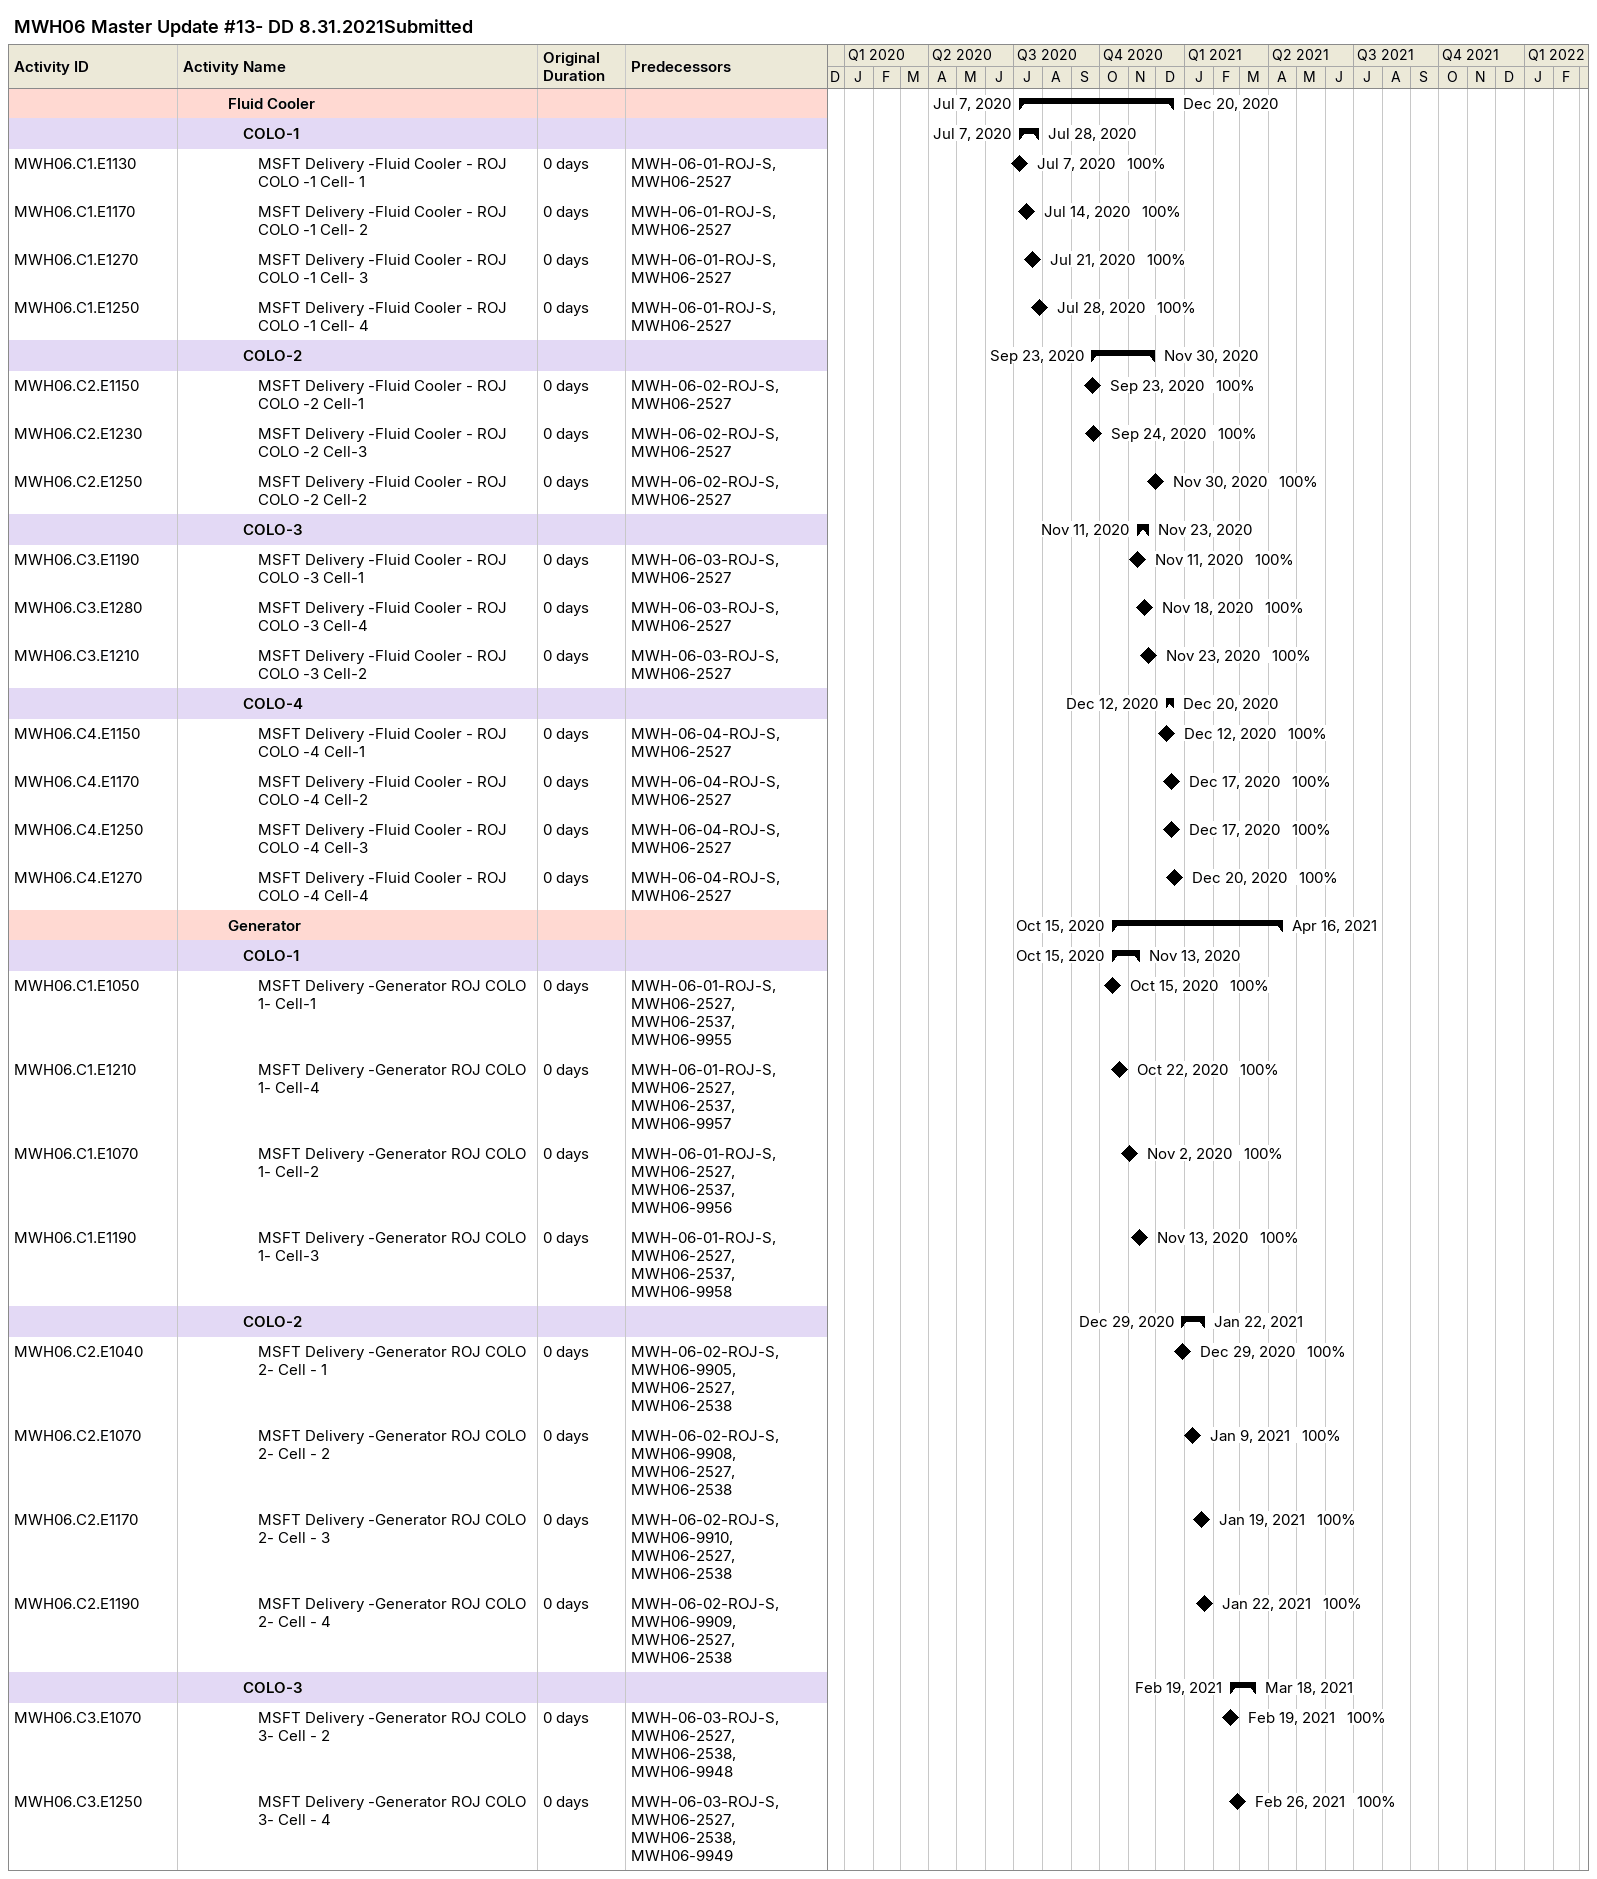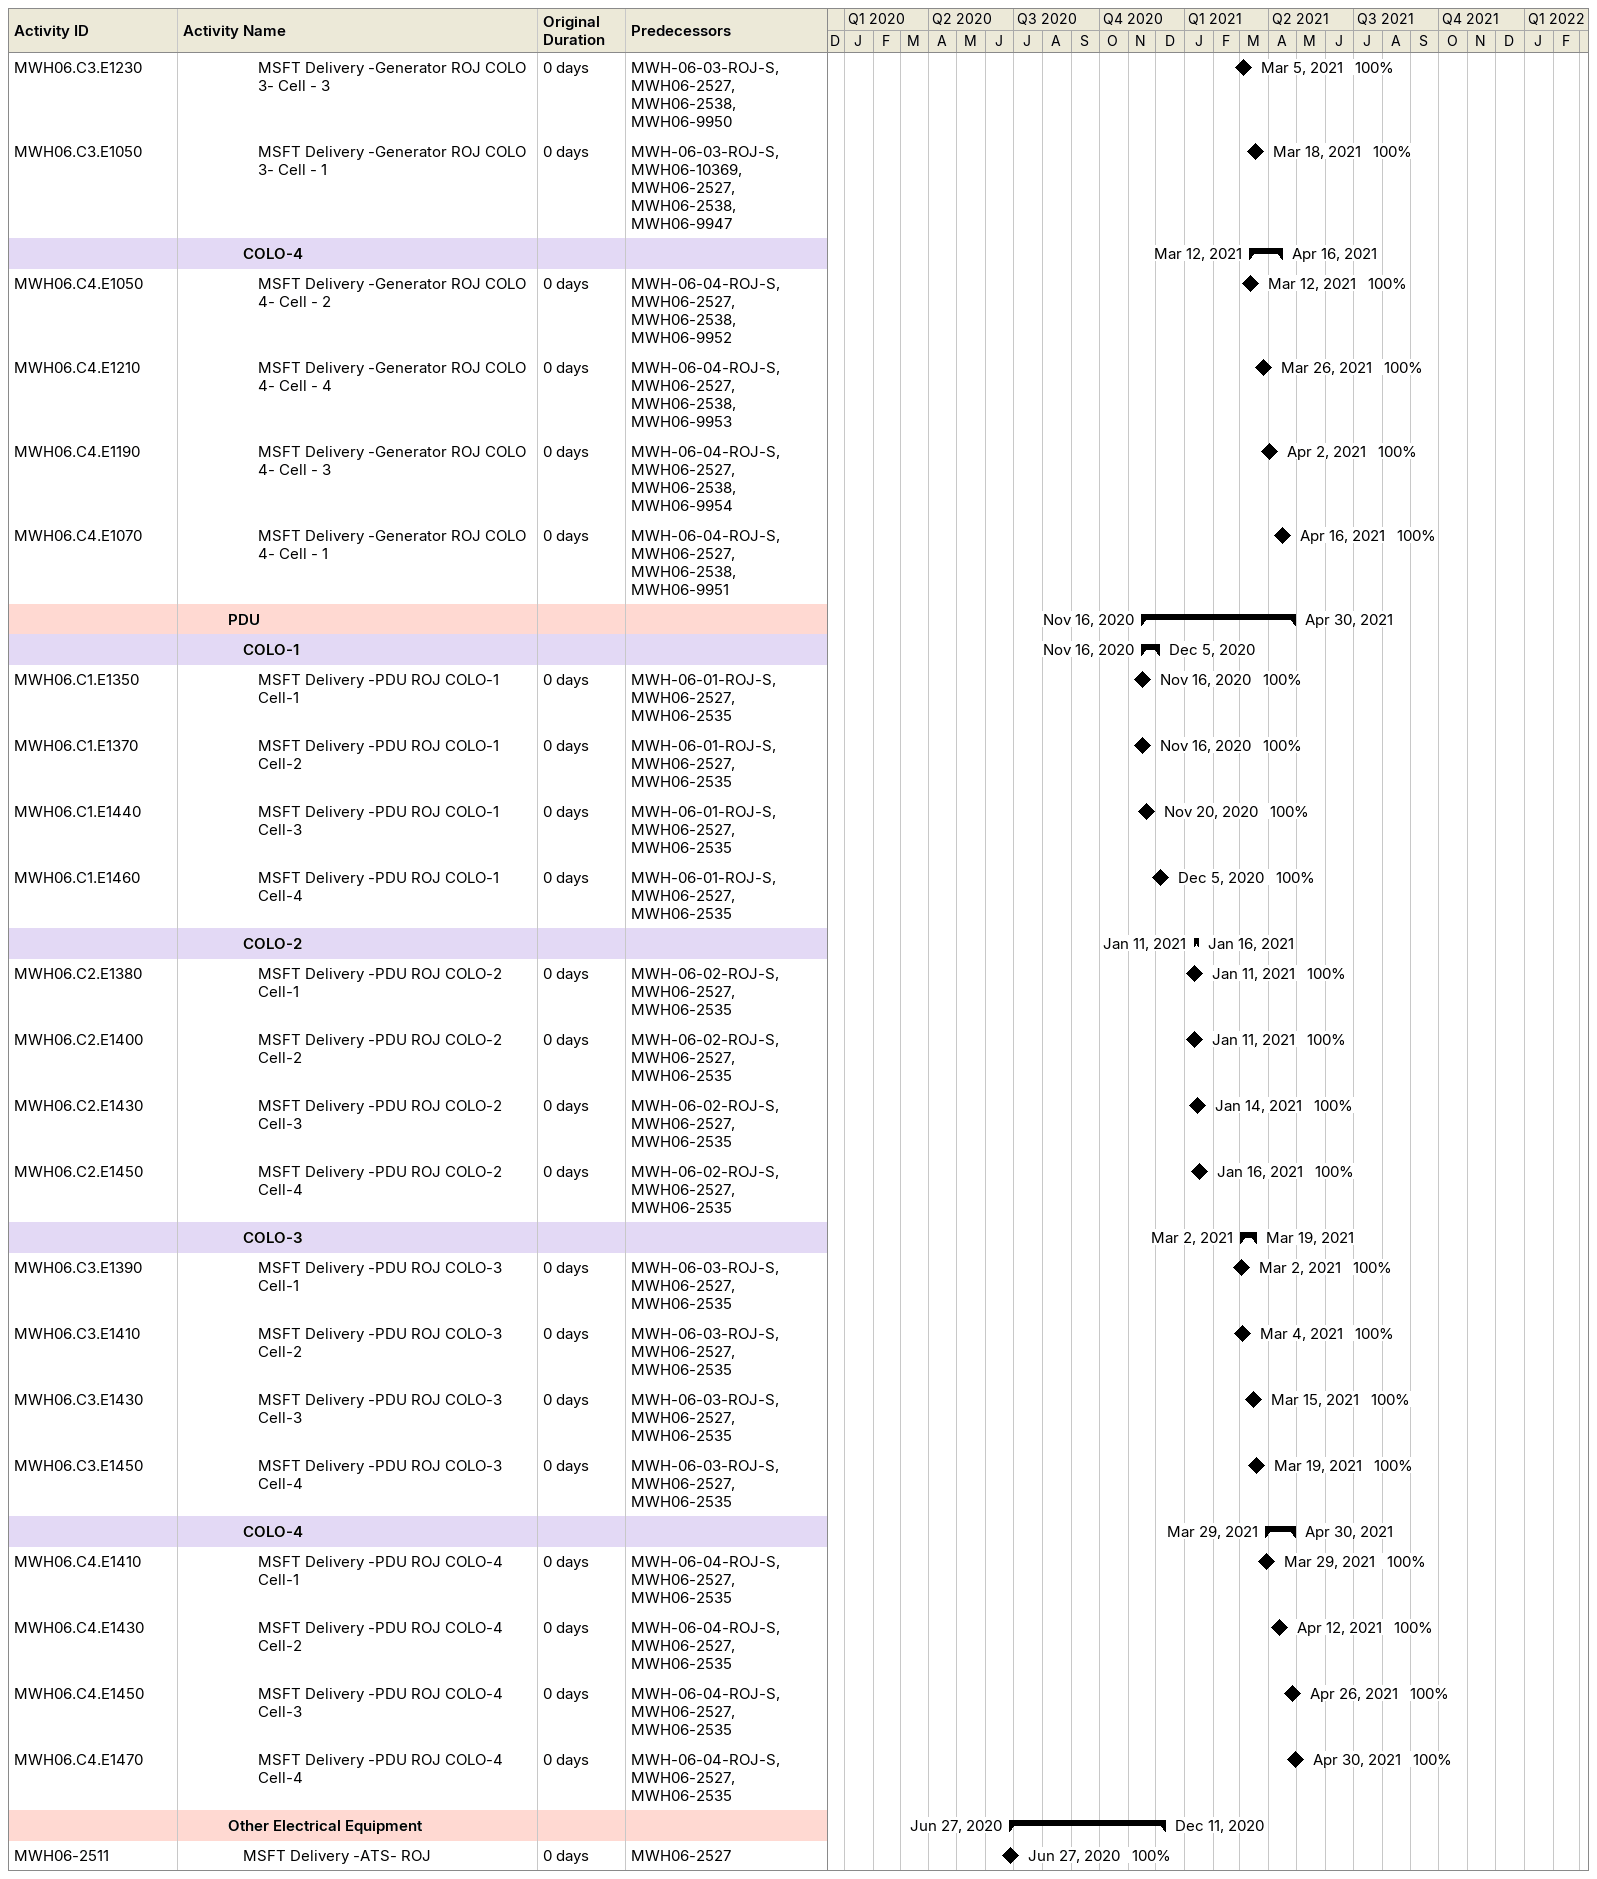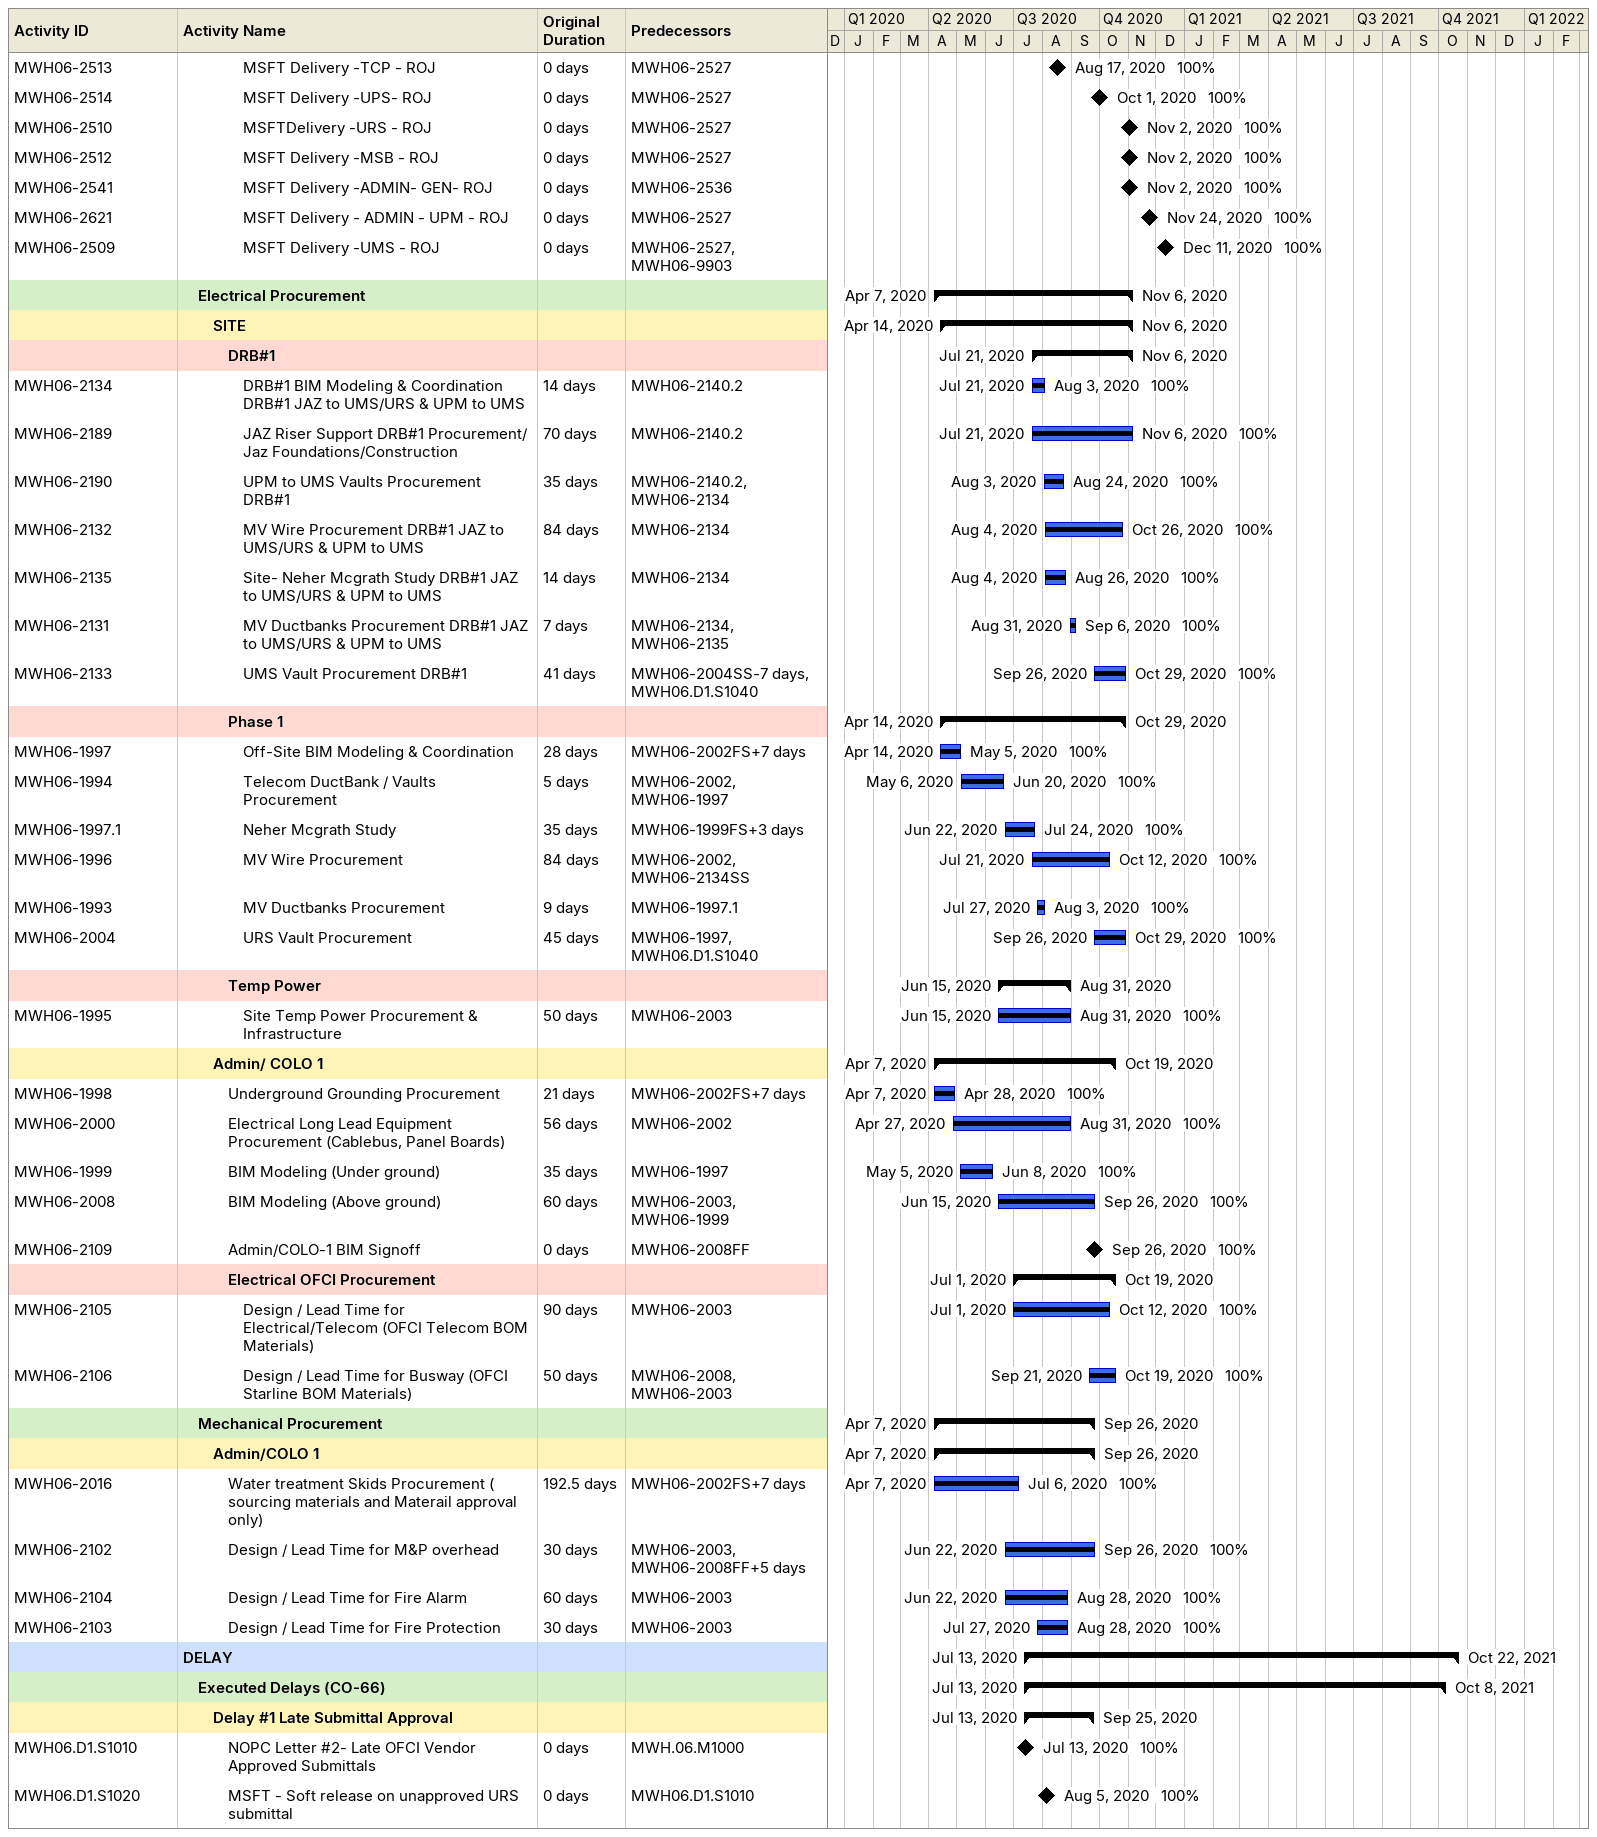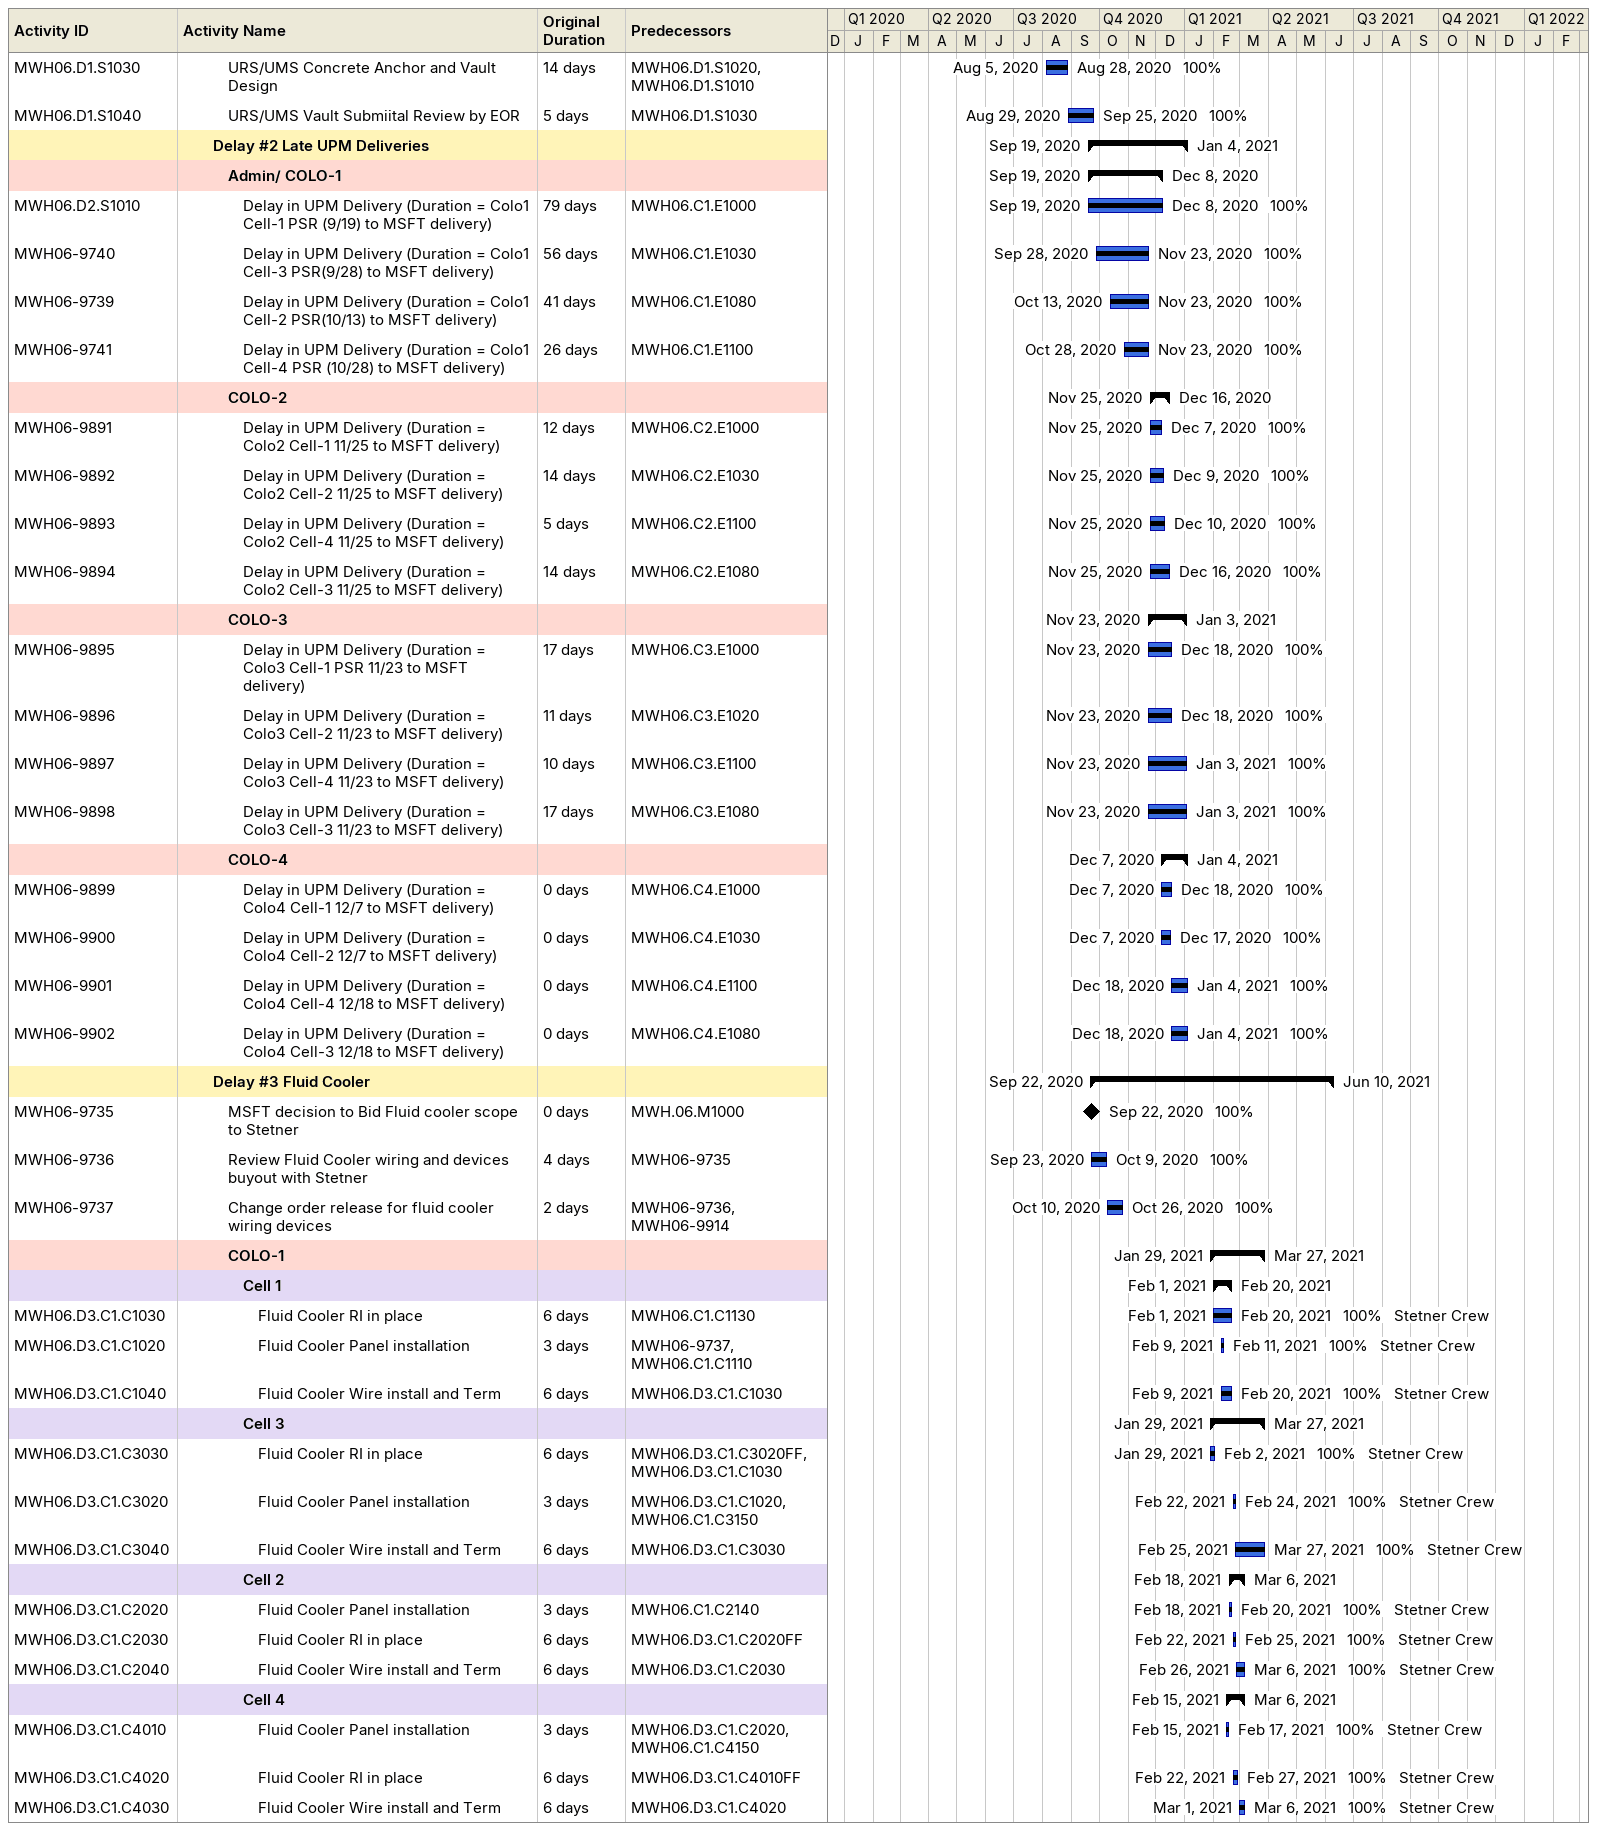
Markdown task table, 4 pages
MWH06 Master Update #13- DD 8.31.2021Submitted

| ID | Level | Task | Original duration | Start | Finish | Predecessors | Resources | % complete |
|---|---|---|---|---|---|---|---|---|
|  | 4 | **Fluid Cooler** |  | 2020-07-07 | 2020-12-20 |  |  |  |
|  | 5 | **COLO-1** |  | 2020-07-07 | 2020-07-28 |  |  |  |
| MWH06.C1.E1130 | 6 | MSFT Delivery -Fluid Cooler - ROJ COLO -1 Cell- 1 | 0d | 2020-07-07 | 2020-07-07 | MWH-06-01-ROJ-S, MWH06-2527 |  | 100 |
| MWH06.C1.E1170 | 6 | MSFT Delivery -Fluid Cooler - ROJ COLO -1 Cell- 2 | 0d | 2020-07-14 | 2020-07-14 | MWH-06-01-ROJ-S, MWH06-2527 |  | 100 |
| MWH06.C1.E1270 | 6 | MSFT Delivery -Fluid Cooler - ROJ COLO -1 Cell- 3 | 0d | 2020-07-21 | 2020-07-21 | MWH-06-01-ROJ-S, MWH06-2527 |  | 100 |
| MWH06.C1.E1250 | 6 | MSFT Delivery -Fluid Cooler - ROJ COLO -1 Cell- 4 | 0d | 2020-07-28 | 2020-07-28 | MWH-06-01-ROJ-S, MWH06-2527 |  | 100 |
|  | 5 | **COLO-2** |  | 2020-09-23 | 2020-11-30 |  |  |  |
| MWH06.C2.E1150 | 6 | MSFT Delivery -Fluid Cooler - ROJ COLO -2 Cell-1 | 0d | 2020-09-23 | 2020-09-23 | MWH-06-02-ROJ-S, MWH06-2527 |  | 100 |
| MWH06.C2.E1230 | 6 | MSFT Delivery -Fluid Cooler - ROJ COLO -2 Cell-3 | 0d | 2020-09-24 | 2020-09-24 | MWH-06-02-ROJ-S, MWH06-2527 |  | 100 |
| MWH06.C2.E1250 | 6 | MSFT Delivery -Fluid Cooler - ROJ COLO -2 Cell-2 | 0d | 2020-11-30 | 2020-11-30 | MWH-06-02-ROJ-S, MWH06-2527 |  | 100 |
|  | 5 | **COLO-3** |  | 2020-11-11 | 2020-11-23 |  |  |  |
| MWH06.C3.E1190 | 6 | MSFT Delivery -Fluid Cooler - ROJ COLO -3 Cell-1 | 0d | 2020-11-11 | 2020-11-11 | MWH-06-03-ROJ-S, MWH06-2527 |  | 100 |
| MWH06.C3.E1280 | 6 | MSFT Delivery -Fluid Cooler - ROJ COLO -3 Cell-4 | 0d | 2020-11-18 | 2020-11-18 | MWH-06-03-ROJ-S, MWH06-2527 |  | 100 |
| MWH06.C3.E1210 | 6 | MSFT Delivery -Fluid Cooler - ROJ COLO -3 Cell-2 | 0d | 2020-11-23 | 2020-11-23 | MWH-06-03-ROJ-S, MWH06-2527 |  | 100 |
|  | 5 | **COLO-4** |  | 2020-12-12 | 2020-12-20 |  |  |  |
| MWH06.C4.E1150 | 6 | MSFT Delivery -Fluid Cooler - ROJ COLO -4 Cell-1 | 0d | 2020-12-12 | 2020-12-12 | MWH-06-04-ROJ-S, MWH06-2527 |  | 100 |
| MWH06.C4.E1170 | 6 | MSFT Delivery -Fluid Cooler - ROJ COLO -4 Cell-2 | 0d | 2020-12-17 | 2020-12-17 | MWH-06-04-ROJ-S, MWH06-2527 |  | 100 |
| MWH06.C4.E1250 | 6 | MSFT Delivery -Fluid Cooler - ROJ COLO -4 Cell-3 | 0d | 2020-12-17 | 2020-12-17 | MWH-06-04-ROJ-S, MWH06-2527 |  | 100 |
| MWH06.C4.E1270 | 6 | MSFT Delivery -Fluid Cooler - ROJ COLO -4 Cell-4 | 0d | 2020-12-20 | 2020-12-20 | MWH-06-04-ROJ-S, MWH06-2527 |  | 100 |
|  | 4 | **Generator** |  | 2020-10-15 | 2021-04-16 |  |  |  |
|  | 5 | **COLO-1** |  | 2020-10-15 | 2020-11-13 |  |  |  |
| MWH06.C1.E1050 | 6 | MSFT Delivery -Generator ROJ COLO 1- Cell-1 | 0d | 2020-10-15 | 2020-10-15 | MWH-06-01-ROJ-S, MWH06-2527, MWH06-2537, MWH06-9955 |  | 100 |
| MWH06.C1.E1210 | 6 | MSFT Delivery -Generator ROJ COLO 1- Cell-4 | 0d | 2020-10-22 | 2020-10-22 | MWH-06-01-ROJ-S, MWH06-2527, MWH06-2537, MWH06-9957 |  | 100 |
| MWH06.C1.E1070 | 6 | MSFT Delivery -Generator ROJ COLO 1- Cell-2 | 0d | 2020-11-02 | 2020-11-02 | MWH-06-01-ROJ-S, MWH06-2527, MWH06-2537, MWH06-9956 |  | 100 |
| MWH06.C1.E1190 | 6 | MSFT Delivery -Generator ROJ COLO 1- Cell-3 | 0d | 2020-11-13 | 2020-11-13 | MWH-06-01-ROJ-S, MWH06-2527, MWH06-2537, MWH06-9958 |  | 100 |
|  | 5 | **COLO-2** |  | 2020-12-29 | 2021-01-22 |  |  |  |
| MWH06.C2.E1040 | 6 | MSFT Delivery -Generator ROJ COLO 2- Cell - 1 | 0d | 2020-12-29 | 2020-12-29 | MWH-06-02-ROJ-S, MWH06-9905, MWH06-2527, MWH06-2538 |  | 100 |
| MWH06.C2.E1070 | 6 | MSFT Delivery -Generator ROJ COLO 2- Cell - 2 | 0d | 2021-01-09 | 2021-01-09 | MWH-06-02-ROJ-S, MWH06-9908, MWH06-2527, MWH06-2538 |  | 100 |
| MWH06.C2.E1170 | 6 | MSFT Delivery -Generator ROJ COLO 2- Cell - 3 | 0d | 2021-01-19 | 2021-01-19 | MWH-06-02-ROJ-S, MWH06-9910, MWH06-2527, MWH06-2538 |  | 100 |
| MWH06.C2.E1190 | 6 | MSFT Delivery -Generator ROJ COLO 2- Cell - 4 | 0d | 2021-01-22 | 2021-01-22 | MWH-06-02-ROJ-S, MWH06-9909, MWH06-2527, MWH06-2538 |  | 100 |
|  | 5 | **COLO-3** |  | 2021-02-19 | 2021-03-18 |  |  |  |
| MWH06.C3.E1070 | 6 | MSFT Delivery -Generator ROJ COLO 3- Cell - 2 | 0d | 2021-02-19 | 2021-02-19 | MWH-06-03-ROJ-S, MWH06-2527, MWH06-2538, MWH06-9948 |  | 100 |
| MWH06.C3.E1250 | 6 | MSFT Delivery -Generator ROJ COLO 3- Cell - 4 | 0d | 2021-02-26 | 2021-02-26 | MWH-06-03-ROJ-S, MWH06-2527, MWH06-2538, MWH06-9949 |  | 100 |
| MWH06.C3.E1230 | 6 | MSFT Delivery -Generator ROJ COLO 3- Cell - 3 | 0d | 2021-03-05 | 2021-03-05 | MWH-06-03-ROJ-S, MWH06-2527, MWH06-2538, MWH06-9950 |  | 100 |
| MWH06.C3.E1050 | 6 | MSFT Delivery -Generator ROJ COLO 3- Cell - 1 | 0d | 2021-03-18 | 2021-03-18 | MWH-06-03-ROJ-S, MWH06-10369, MWH06-2527, MWH06-2538, MWH06-9947 |  | 100 |
|  | 5 | **COLO-4** |  | 2021-03-12 | 2021-04-16 |  |  |  |
| MWH06.C4.E1050 | 6 | MSFT Delivery -Generator ROJ COLO 4- Cell - 2 | 0d | 2021-03-12 | 2021-03-12 | MWH-06-04-ROJ-S, MWH06-2527, MWH06-2538, MWH06-9952 |  | 100 |
| MWH06.C4.E1210 | 6 | MSFT Delivery -Generator ROJ COLO 4- Cell - 4 | 0d | 2021-03-26 | 2021-03-26 | MWH-06-04-ROJ-S, MWH06-2527, MWH06-2538, MWH06-9953 |  | 100 |
| MWH06.C4.E1190 | 6 | MSFT Delivery -Generator ROJ COLO 4- Cell - 3 | 0d | 2021-04-02 | 2021-04-02 | MWH-06-04-ROJ-S, MWH06-2527, MWH06-2538, MWH06-9954 |  | 100 |
| MWH06.C4.E1070 | 6 | MSFT Delivery -Generator ROJ COLO 4- Cell - 1 | 0d | 2021-04-16 | 2021-04-16 | MWH-06-04-ROJ-S, MWH06-2527, MWH06-2538, MWH06-9951 |  | 100 |
|  | 4 | **PDU** |  | 2020-11-16 | 2021-04-30 |  |  |  |
|  | 5 | **COLO-1** |  | 2020-11-16 | 2020-12-05 |  |  |  |
| MWH06.C1.E1350 | 6 | MSFT Delivery -PDU ROJ COLO-1 Cell-1 | 0d | 2020-11-16 | 2020-11-16 | MWH-06-01-ROJ-S, MWH06-2527, MWH06-2535 |  | 100 |
| MWH06.C1.E1370 | 6 | MSFT Delivery -PDU ROJ COLO-1 Cell-2 | 0d | 2020-11-16 | 2020-11-16 | MWH-06-01-ROJ-S, MWH06-2527, MWH06-2535 |  | 100 |
| MWH06.C1.E1440 | 6 | MSFT Delivery -PDU ROJ COLO-1 Cell-3 | 0d | 2020-11-20 | 2020-11-20 | MWH-06-01-ROJ-S, MWH06-2527, MWH06-2535 |  | 100 |
| MWH06.C1.E1460 | 6 | MSFT Delivery -PDU ROJ COLO-1 Cell-4 | 0d | 2020-12-05 | 2020-12-05 | MWH-06-01-ROJ-S, MWH06-2527, MWH06-2535 |  | 100 |
|  | 5 | **COLO-2** |  | 2021-01-11 | 2021-01-16 |  |  |  |
| MWH06.C2.E1380 | 6 | MSFT Delivery -PDU ROJ COLO-2 Cell-1 | 0d | 2021-01-11 | 2021-01-11 | MWH-06-02-ROJ-S, MWH06-2527, MWH06-2535 |  | 100 |
| MWH06.C2.E1400 | 6 | MSFT Delivery -PDU ROJ COLO-2 Cell-2 | 0d | 2021-01-11 | 2021-01-11 | MWH-06-02-ROJ-S, MWH06-2527, MWH06-2535 |  | 100 |
| MWH06.C2.E1430 | 6 | MSFT Delivery -PDU ROJ COLO-2 Cell-3 | 0d | 2021-01-14 | 2021-01-14 | MWH-06-02-ROJ-S, MWH06-2527, MWH06-2535 |  | 100 |
| MWH06.C2.E1450 | 6 | MSFT Delivery -PDU ROJ COLO-2 Cell-4 | 0d | 2021-01-16 | 2021-01-16 | MWH-06-02-ROJ-S, MWH06-2527, MWH06-2535 |  | 100 |
|  | 5 | **COLO-3** |  | 2021-03-02 | 2021-03-19 |  |  |  |
| MWH06.C3.E1390 | 6 | MSFT Delivery -PDU ROJ COLO-3 Cell-1 | 0d | 2021-03-02 | 2021-03-02 | MWH-06-03-ROJ-S, MWH06-2527, MWH06-2535 |  | 100 |
| MWH06.C3.E1410 | 6 | MSFT Delivery -PDU ROJ COLO-3 Cell-2 | 0d | 2021-03-04 | 2021-03-04 | MWH-06-03-ROJ-S, MWH06-2527, MWH06-2535 |  | 100 |
| MWH06.C3.E1430 | 6 | MSFT Delivery -PDU ROJ COLO-3 Cell-3 | 0d | 2021-03-15 | 2021-03-15 | MWH-06-03-ROJ-S, MWH06-2527, MWH06-2535 |  | 100 |
| MWH06.C3.E1450 | 6 | MSFT Delivery -PDU ROJ COLO-3 Cell-4 | 0d | 2021-03-19 | 2021-03-19 | MWH-06-03-ROJ-S, MWH06-2527, MWH06-2535 |  | 100 |
|  | 5 | **COLO-4** |  | 2021-03-29 | 2021-04-30 |  |  |  |
| MWH06.C4.E1410 | 6 | MSFT Delivery -PDU ROJ COLO-4 Cell-1 | 0d | 2021-03-29 | 2021-03-29 | MWH-06-04-ROJ-S, MWH06-2527, MWH06-2535 |  | 100 |
| MWH06.C4.E1430 | 6 | MSFT Delivery -PDU ROJ COLO-4 Cell-2 | 0d | 2021-04-12 | 2021-04-12 | MWH-06-04-ROJ-S, MWH06-2527, MWH06-2535 |  | 100 |
| MWH06.C4.E1450 | 6 | MSFT Delivery -PDU ROJ COLO-4 Cell-3 | 0d | 2021-04-26 | 2021-04-26 | MWH-06-04-ROJ-S, MWH06-2527, MWH06-2535 |  | 100 |
| MWH06.C4.E1470 | 6 | MSFT Delivery -PDU ROJ COLO-4 Cell-4 | 0d | 2021-04-30 | 2021-04-30 | MWH-06-04-ROJ-S, MWH06-2527, MWH06-2535 |  | 100 |
|  | 4 | **Other Electrical Equipment** |  | 2020-06-27 | 2020-12-11 |  |  |  |
| MWH06-2511 | 5 | MSFT Delivery -ATS- ROJ | 0d | 2020-06-27 | 2020-06-27 | MWH06-2527 |  | 100 |
| MWH06-2513 | 5 | MSFT Delivery -TCP - ROJ | 0d | 2020-08-17 | 2020-08-17 | MWH06-2527 |  | 100 |
| MWH06-2514 | 5 | MSFT Delivery -UPS- ROJ | 0d | 2020-10-01 | 2020-10-01 | MWH06-2527 |  | 100 |
| MWH06-2510 | 5 | MSFTDelivery -URS - ROJ | 0d | 2020-11-02 | 2020-11-02 | MWH06-2527 |  | 100 |
| MWH06-2512 | 5 | MSFT Delivery -MSB - ROJ | 0d | 2020-11-02 | 2020-11-02 | MWH06-2527 |  | 100 |
| MWH06-2541 | 5 | MSFT Delivery -ADMIN- GEN- ROJ | 0d | 2020-11-02 | 2020-11-02 | MWH06-2536 |  | 100 |
| MWH06-2621 | 5 | MSFT Delivery - ADMIN - UPM - ROJ | 0d | 2020-11-24 | 2020-11-24 | MWH06-2527 |  | 100 |
| MWH06-2509 | 5 | MSFT Delivery -UMS - ROJ | 0d | 2020-12-11 | 2020-12-11 | MWH06-2527, MWH06-9903 |  | 100 |
|  | 2 | **Electrical Procurement** |  | 2020-04-07 | 2020-11-06 |  |  |  |
|  | 3 | **SITE** |  | 2020-04-14 | 2020-11-06 |  |  |  |
|  | 4 | **DRB#1** |  | 2020-07-21 | 2020-11-06 |  |  |  |
| MWH06-2134 | 5 | DRB#1 BIM Modeling & Coordination DRB#1 JAZ to UMS/URS & UPM to UMS | 14d | 2020-07-21 | 2020-08-03 | MWH06-2140.2 |  | 100 |
| MWH06-2189 | 5 | JAZ Riser Support DRB#1 Procurement/ Jaz Foundations/Construction | 70d | 2020-07-21 | 2020-11-06 | MWH06-2140.2 |  | 100 |
| MWH06-2190 | 5 | UPM to UMS Vaults Procurement DRB#1 | 35d | 2020-08-03 | 2020-08-24 | MWH06-2140.2, MWH06-2134 |  | 100 |
| MWH06-2132 | 5 | MV Wire Procurement DRB#1 JAZ to UMS/URS & UPM to UMS | 84d | 2020-08-04 | 2020-10-26 | MWH06-2134 |  | 100 |
| MWH06-2135 | 5 | Site- Neher Mcgrath Study DRB#1 JAZ to UMS/URS & UPM to UMS | 14d | 2020-08-04 | 2020-08-26 | MWH06-2134 |  | 100 |
| MWH06-2131 | 5 | MV Ductbanks Procurement DRB#1 JAZ to UMS/URS & UPM to UMS | 7d | 2020-08-31 | 2020-09-06 | MWH06-2134, MWH06-2135 |  | 100 |
| MWH06-2133 | 5 | UMS Vault Procurement DRB#1 | 41d | 2020-09-26 | 2020-10-29 | MWH06-2004SS-7d, MWH06.D1.S1040 |  | 100 |
|  | 4 | **Phase 1** |  | 2020-04-14 | 2020-10-29 |  |  |  |
| MWH06-1997 | 5 | Off-Site BIM Modeling & Coordination | 28d | 2020-04-14 | 2020-05-05 | MWH06-2002FS+7d |  | 100 |
| MWH06-1994 | 5 | Telecom DuctBank / Vaults Procurement | 5d | 2020-05-06 | 2020-06-20 | MWH06-2002, MWH06-1997 |  | 100 |
| MWH06-1997.1 | 5 | Neher Mcgrath Study | 35d | 2020-06-22 | 2020-07-24 | MWH06-1999FS+3d |  | 100 |
| MWH06-1996 | 5 | MV Wire Procurement | 84d | 2020-07-21 | 2020-10-12 | MWH06-2002, MWH06-2134SS |  | 100 |
| MWH06-1993 | 5 | MV Ductbanks Procurement | 9d | 2020-07-27 | 2020-08-03 | MWH06-1997.1 |  | 100 |
| MWH06-2004 | 5 | URS Vault Procurement | 45d | 2020-09-26 | 2020-10-29 | MWH06-1997, MWH06.D1.S1040 |  | 100 |
|  | 4 | **Temp Power** |  | 2020-06-15 | 2020-08-31 |  |  |  |
| MWH06-1995 | 5 | Site Temp Power Procurement & Infrastructure | 50d | 2020-06-15 | 2020-08-31 | MWH06-2003 |  | 100 |
|  | 3 | **Admin/ COLO 1** |  | 2020-04-07 | 2020-10-19 |  |  |  |
| MWH06-1998 | 4 | Underground Grounding Procurement | 21d | 2020-04-07 | 2020-04-28 | MWH06-2002FS+7d |  | 100 |
| MWH06-2000 | 4 | Electrical Long Lead Equipment Procurement (Cablebus, Panel Boards) | 56d | 2020-04-27 | 2020-08-31 | MWH06-2002 |  | 100 |
| MWH06-1999 | 4 | BIM Modeling (Under ground) | 35d | 2020-05-05 | 2020-06-08 | MWH06-1997 |  | 100 |
| MWH06-2008 | 4 | BIM Modeling (Above ground) | 60d | 2020-06-15 | 2020-09-26 | MWH06-2003, MWH06-1999 |  | 100 |
| MWH06-2109 | 4 | Admin/COLO-1 BIM Signoff | 0d | 2020-09-26 | 2020-09-26 | MWH06-2008FF |  | 100 |
|  | 4 | **Electrical OFCI Procurement** |  | 2020-07-01 | 2020-10-19 |  |  |  |
| MWH06-2105 | 5 | Design / Lead Time for Electrical/Telecom (OFCI Telecom BOM Materials) | 90d | 2020-07-01 | 2020-10-12 | MWH06-2003 |  | 100 |
| MWH06-2106 | 5 | Design / Lead Time for Busway (OFCI Starline BOM Materials) | 50d | 2020-09-21 | 2020-10-19 | MWH06-2008, MWH06-2003 |  | 100 |
|  | 2 | **Mechanical Procurement** |  | 2020-04-07 | 2020-09-26 |  |  |  |
|  | 3 | **Admin/COLO 1** |  | 2020-04-07 | 2020-09-26 |  |  |  |
| MWH06-2016 | 4 | Water treatment Skids Procurement ( sourcing materials and Materail approval only) | 192.5d | 2020-04-07 | 2020-07-06 | MWH06-2002FS+7d |  | 100 |
| MWH06-2102 | 4 | Design / Lead Time for M&P overhead | 30d | 2020-06-22 | 2020-09-26 | MWH06-2003, MWH06-2008FF+5d |  | 100 |
| MWH06-2104 | 4 | Design / Lead Time for Fire Alarm | 60d | 2020-06-22 | 2020-08-28 | MWH06-2003 |  | 100 |
| MWH06-2103 | 4 | Design / Lead Time for Fire Protection | 30d | 2020-07-27 | 2020-08-28 | MWH06-2003 |  | 100 |
|  | 1 | **DELAY** |  | 2020-07-13 | 2021-10-22 |  |  |  |
|  | 2 | **Executed Delays (CO-66)** |  | 2020-07-13 | 2021-10-08 |  |  |  |
|  | 3 | **Delay #1 Late Submittal Approval** |  | 2020-07-13 | 2020-09-25 |  |  |  |
| MWH06.D1.S1010 | 4 | NOPC Letter #2- Late OFCI Vendor Approved Submittals | 0d | 2020-07-13 | 2020-07-13 | MWH.06.M1000 |  | 100 |
| MWH06.D1.S1020 | 4 | MSFT - Soft release on unapproved URS submittal | 0d | 2020-08-05 | 2020-08-05 | MWH06.D1.S1010 |  | 100 |
| MWH06.D1.S1030 | 4 | URS/UMS Concrete Anchor and Vault Design | 14d | 2020-08-05 | 2020-08-28 | MWH06.D1.S1020, MWH06.D1.S1010 |  | 100 |
| MWH06.D1.S1040 | 4 | URS/UMS Vault Submiital Review by EOR | 5d | 2020-08-29 | 2020-09-25 | MWH06.D1.S1030 |  | 100 |
|  | 3 | **Delay #2 Late UPM Deliveries** |  | 2020-09-19 | 2021-01-04 |  |  |  |
|  | 4 | **Admin/ COLO-1** |  | 2020-09-19 | 2020-12-08 |  |  |  |
| MWH06.D2.S1010 | 5 | Delay in UPM Delivery (Duration = Colo1 Cell-1 PSR (9/19) to MSFT delivery) | 79d | 2020-09-19 | 2020-12-08 | MWH06.C1.E1000 |  | 100 |
| MWH06-9740 | 5 | Delay in UPM Delivery (Duration = Colo1 Cell-3 PSR(9/28) to MSFT delivery) | 56d | 2020-09-28 | 2020-11-23 | MWH06.C1.E1030 |  | 100 |
| MWH06-9739 | 5 | Delay in UPM Delivery (Duration = Colo1 Cell-2 PSR(10/13) to MSFT delivery) | 41d | 2020-10-13 | 2020-11-23 | MWH06.C1.E1080 |  | 100 |
| MWH06-9741 | 5 | Delay in UPM Delivery (Duration = Colo1 Cell-4 PSR (10/28) to MSFT delivery) | 26d | 2020-10-28 | 2020-11-23 | MWH06.C1.E1100 |  | 100 |
|  | 4 | **COLO-2** |  | 2020-11-25 | 2020-12-16 |  |  |  |
| MWH06-9891 | 5 | Delay in UPM Delivery (Duration = Colo2 Cell-1 11/25 to MSFT delivery) | 12d | 2020-11-25 | 2020-12-07 | MWH06.C2.E1000 |  | 100 |
| MWH06-9892 | 5 | Delay in UPM Delivery (Duration = Colo2 Cell-2 11/25 to MSFT delivery) | 14d | 2020-11-25 | 2020-12-09 | MWH06.C2.E1030 |  | 100 |
| MWH06-9893 | 5 | Delay in UPM Delivery (Duration = Colo2 Cell-4 11/25 to MSFT delivery) | 5d | 2020-11-25 | 2020-12-10 | MWH06.C2.E1100 |  | 100 |
| MWH06-9894 | 5 | Delay in UPM Delivery (Duration = Colo2 Cell-3 11/25 to MSFT delivery) | 14d | 2020-11-25 | 2020-12-16 | MWH06.C2.E1080 |  | 100 |
|  | 4 | **COLO-3** |  | 2020-11-23 | 2021-01-03 |  |  |  |
| MWH06-9895 | 5 | Delay in UPM Delivery (Duration = Colo3 Cell-1 PSR 11/23 to MSFT delivery) | 17d | 2020-11-23 | 2020-12-18 | MWH06.C3.E1000 |  | 100 |
| MWH06-9896 | 5 | Delay in UPM Delivery (Duration = Colo3 Cell-2 11/23 to MSFT delivery) | 11d | 2020-11-23 | 2020-12-18 | MWH06.C3.E1020 |  | 100 |
| MWH06-9897 | 5 | Delay in UPM Delivery (Duration = Colo3 Cell-4 11/23 to MSFT delivery) | 10d | 2020-11-23 | 2021-01-03 | MWH06.C3.E1100 |  | 100 |
| MWH06-9898 | 5 | Delay in UPM Delivery (Duration = Colo3 Cell-3 11/23 to MSFT delivery) | 17d | 2020-11-23 | 2021-01-03 | MWH06.C3.E1080 |  | 100 |
|  | 4 | **COLO-4** |  | 2020-12-07 | 2021-01-04 |  |  |  |
| MWH06-9899 | 5 | Delay in UPM Delivery (Duration = Colo4 Cell-1 12/7 to MSFT delivery) | 0d | 2020-12-07 | 2020-12-18 | MWH06.C4.E1000 |  | 100 |
| MWH06-9900 | 5 | Delay in UPM Delivery (Duration = Colo4 Cell-2 12/7 to MSFT delivery) | 0d | 2020-12-07 | 2020-12-17 | MWH06.C4.E1030 |  | 100 |
| MWH06-9901 | 5 | Delay in UPM Delivery (Duration = Colo4 Cell-4 12/18 to MSFT delivery) | 0d | 2020-12-18 | 2021-01-04 | MWH06.C4.E1100 |  | 100 |
| MWH06-9902 | 5 | Delay in UPM Delivery (Duration = Colo4 Cell-3 12/18 to MSFT delivery) | 0d | 2020-12-18 | 2021-01-04 | MWH06.C4.E1080 |  | 100 |
|  | 3 | **Delay #3 Fluid Cooler** |  | 2020-09-22 | 2021-06-10 |  |  |  |
| MWH06-9735 | 4 | MSFT decision to Bid Fluid cooler scope to Stetner | 0d | 2020-09-22 | 2020-09-22 | MWH.06.M1000 |  | 100 |
| MWH06-9736 | 4 | Review Fluid Cooler wiring and devices buyout with Stetner | 4d | 2020-09-23 | 2020-10-09 | MWH06-9735 |  | 100 |
| MWH06-9737 | 4 | Change order release for fluid cooler wiring devices | 2d | 2020-10-10 | 2020-10-26 | MWH06-9736, MWH06-9914 |  | 100 |
|  | 4 | **COLO-1** |  | 2021-01-29 | 2021-03-27 |  |  |  |
|  | 5 | **Cell 1** |  | 2021-02-01 | 2021-02-20 |  |  |  |
| MWH06.D3.C1.C1030 | 6 | Fluid Cooler RI in place | 6d | 2021-02-01 | 2021-02-20 | MWH06.C1.C1130 | Stetner Crew | 100 |
| MWH06.D3.C1.C1020 | 6 | Fluid Cooler Panel installation | 3d | 2021-02-09 | 2021-02-11 | MWH06-9737, MWH06.C1.C1110 | Stetner Crew | 100 |
| MWH06.D3.C1.C1040 | 6 | Fluid Cooler Wire install and Term | 6d | 2021-02-09 | 2021-02-20 | MWH06.D3.C1.C1030 | Stetner Crew | 100 |
|  | 5 | **Cell 3** |  | 2021-01-29 | 2021-03-27 |  |  |  |
| MWH06.D3.C1.C3030 | 6 | Fluid Cooler RI in place | 6d | 2021-01-29 | 2021-02-02 | MWH06.D3.C1.C3020FF, MWH06.D3.C1.C1030 | Stetner Crew | 100 |
| MWH06.D3.C1.C3020 | 6 | Fluid Cooler Panel installation | 3d | 2021-02-22 | 2021-02-24 | MWH06.D3.C1.C1020, MWH06.C1.C3150 | Stetner Crew | 100 |
| MWH06.D3.C1.C3040 | 6 | Fluid Cooler Wire install and Term | 6d | 2021-02-25 | 2021-03-27 | MWH06.D3.C1.C3030 | Stetner Crew | 100 |
|  | 5 | **Cell 2** |  | 2021-02-18 | 2021-03-06 |  |  |  |
| MWH06.D3.C1.C2020 | 6 | Fluid Cooler Panel installation | 3d | 2021-02-18 | 2021-02-20 | MWH06.C1.C2140 | Stetner Crew | 100 |
| MWH06.D3.C1.C2030 | 6 | Fluid Cooler RI in place | 6d | 2021-02-22 | 2021-02-25 | MWH06.D3.C1.C2020FF | Stetner Crew | 100 |
| MWH06.D3.C1.C2040 | 6 | Fluid Cooler Wire install and Term | 6d | 2021-02-26 | 2021-03-06 | MWH06.D3.C1.C2030 | Stetner Crew | 100 |
|  | 5 | **Cell 4** |  | 2021-02-15 | 2021-03-06 |  |  |  |
| MWH06.D3.C1.C4010 | 6 | Fluid Cooler Panel installation | 3d | 2021-02-15 | 2021-02-17 | MWH06.D3.C1.C2020, MWH06.C1.C4150 | Stetner Crew | 100 |
| MWH06.D3.C1.C4020 | 6 | Fluid Cooler RI in place | 6d | 2021-02-22 | 2021-02-27 | MWH06.D3.C1.C4010FF | Stetner Crew | 100 |
| MWH06.D3.C1.C4030 | 6 | Fluid Cooler Wire install and Term | 6d | 2021-03-01 | 2021-03-06 | MWH06.D3.C1.C4020 | Stetner Crew | 100 |
